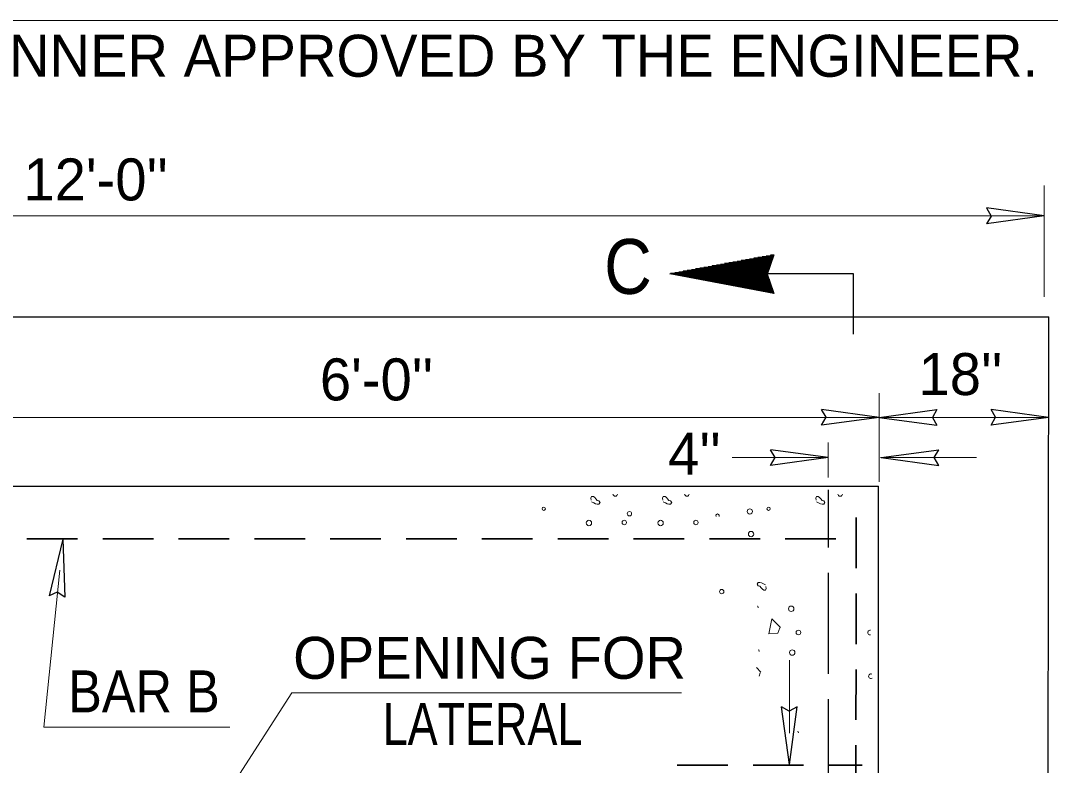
# Model space of a CAD drawing. Extents: x 1757 to 2137, y 145 to 432.
# Drawn here: x 1839.61 to 1872, y 235.43 to 258.84 of the extents above; entities that cross this region are included whole.
import ezdxf
from ezdxf.enums import TextEntityAlignment as Align

# ---------------------------------------------------------------- set-up
doc = ezdxf.new("R2010")
doc.units = 0
doc.header["$LTSCALE"] = 0.53
doc.linetypes.add('LONG_DASHED', pattern=[7.5, 6, -1.5])
doc.linetypes.add('MEDIUM_DASHED', pattern=[4.5, 3, -1.5])
doc.layers.add('1', color=7, linetype='Continuous', lineweight=13)
doc.layers.add('10', color=7, linetype='Continuous')

msp = doc.modelspace()

# ---------------------------------------------------------------- linework, layer by layer
at = {"layer": '1'}
for p, q in [((1871.8052, 250.1585), (1871.8052, 253.6625)), ((1871.8052, 252.7038), (1815.4753, 252.7038)), ((1866.6147, 244.3403), (1866.6147, 247.1287)), ((1836.6388, 246.3689), (1866.6147, 246.3689)), ((1866.6147, 246.3689), (1871.9439, 246.3689)), ((1865.0114, 244.4765), (1865.0114, 245.5834)), ((1865.0114, 245.1042), (1861.9942, 245.1042)), ((1866.6544, 245.1042), (1869.6716, 245.1042)), ((1840.3446, 236.6332), (1840.8435, 241.5621)), ((1863.7919, 236.4373), (1863.7919, 238.7353)), ((1862.8973, 238.3542), (1862.7555, 238.5014)), ((1862.8389, 238.2337), (1862.8753, 238.3427)), ((1848.1417, 237.705), (1844.3004, 231.741)), ((1860.3951, 237.705), (1848.1417, 237.705)), ((1840.3446, 236.6332), (1846.1898, 236.6332))]:
    msp.add_line(p, q, dxfattribs=at)
at = {"layer": '1', "lineweight": 25}
for p, q in [((1871.8052, 252.7029), (1869.9923, 252.9522)), ((1871.8052, 252.7029), (1869.9923, 252.4537)), ((1862.4557, 251.3304), (1862.4557, 250.4268)), ((1862.4796, 251.3343), (1862.4796, 250.4228)), ((1862.5036, 251.3392), (1862.5036, 250.4181)), ((1862.5275, 251.3432), (1862.5275, 250.4133)), ((1863.2546, 251.3456), (1862.5395, 251.3456)), ((1862.5515, 251.348), (1862.5515, 250.4092)), ((1862.5754, 251.3519), (1862.5754, 250.4045)), ((1862.5993, 251.3568), (1862.5993, 250.3997)), ((1862.6232, 251.3607), (1862.6232, 250.3957)), ((1862.6472, 251.3647), (1862.6472, 250.3909)), ((1863.2626, 251.3695), (1862.6703, 251.3695)), ((1862.6712, 251.3695), (1862.6712, 250.3861)), ((1862.6951, 251.3735), (1862.6951, 250.3822)), ((1862.719, 251.3783), (1862.719, 250.3773)), ((1862.743, 251.3822), (1862.743, 250.3726)), ((1862.7669, 251.3871), (1862.7669, 250.3678)), ((1862.7908, 251.391), (1862.7908, 250.3637)), ((1863.2706, 251.3934), (1862.8005, 251.3934)), ((1862.8148, 251.3958), (1862.8148, 250.3589)), ((1862.8388, 251.3999), (1862.8388, 250.3542)), ((1862.8628, 251.4046), (1862.8628, 250.3502)), ((1862.8867, 251.4086), (1862.8867, 250.3454)), ((1862.9106, 251.4134), (1862.9106, 250.3407)), ((1863.2785, 251.4173), (1862.9314, 251.4173)), ((1862.9347, 251.4173), (1862.9347, 250.3367)), ((1862.9586, 251.4222), (1862.9586, 250.3318)), ((1862.9825, 251.4262), (1862.9825, 250.327)), ((1863.0064, 251.431), (1863.0064, 250.3231)), ((1863.0304, 251.4349), (1863.0304, 250.3183)), ((1863.0543, 251.4397), (1863.0543, 250.3135)), ((1863.2866, 251.4413), (1863.0623, 251.4413)), ((1863.0783, 251.4437), (1863.0783, 250.3087)), ((1863.1022, 251.4486), (1863.1022, 250.8842)), ((1863.1262, 251.4525), (1863.1262, 250.9568)), ((1863.1501, 251.4572), (1863.1501, 251.0287)), ((1863.1741, 251.4613), (1863.1741, 251.1013)), ((1863.2946, 251.4652), (1863.1932, 251.4652)), ((1863.198, 251.466), (1863.198, 251.174)), ((1863.222, 251.4701), (1863.222, 251.2457)), ((1863.2459, 251.4749), (1863.2459, 251.3183)), ((1863.2698, 251.4788), (1863.2698, 251.391)), ((1863.2938, 251.4837), (1863.2938, 251.4637)), ((1860.6837, 251.0055), (1860.6837, 250.7637)), ((1860.7076, 251.0095), (1860.7076, 250.7589)), ((1863.1437, 251.0103), (1860.7084, 251.0103)), ((1860.7316, 251.0144), (1860.7316, 250.7541)), ((1860.7555, 251.0182), (1860.7555, 250.7501)), ((1860.7794, 251.0231), (1860.7794, 250.7452)), ((1860.8033, 251.0272), (1860.8033, 250.7406)), ((1860.8273, 251.0318), (1860.8273, 250.7366)), ((1863.1517, 251.0342), (1860.8393, 251.0342)), ((1860.8513, 251.0359), (1860.8513, 250.7317)), ((1860.8753, 251.0406), (1860.8753, 250.727)), ((1860.8992, 251.0446), (1860.8992, 250.7221)), ((1860.9232, 251.0495), (1860.9232, 250.7182)), ((1860.9471, 251.0534), (1860.9471, 250.7134)), ((1863.1597, 251.0582), (1860.9702, 251.0582)), ((1860.971, 251.0582), (1860.971, 250.7086)), ((1860.9949, 251.0622), (1860.9949, 250.7047)), ((1861.019, 251.0669), (1861.019, 250.6997)), ((1861.0429, 251.071), (1861.0429, 250.6951)), ((1861.0668, 251.0757), (1861.0668, 250.6911)), ((1861.0907, 251.0797), (1861.0907, 250.6863)), ((1863.1677, 251.0822), (1861.1011, 251.0822)), ((1861.1147, 251.0846), (1861.1147, 250.6814)), ((1861.1387, 251.0885), (1861.1387, 250.6775)), ((1861.1626, 251.0932), (1861.1626, 250.6727)), ((1861.1866, 251.0973), (1861.1866, 250.6679)), ((1861.2106, 251.1022), (1861.2106, 250.6632)), ((1863.1756, 251.1061), (1861.2321, 251.1061)), ((1861.2345, 251.1061), (1861.2345, 250.6591)), ((1861.2584, 251.1109), (1861.2584, 250.6543)), ((1861.2823, 251.1148), (1861.2823, 250.6495)), ((1861.3063, 251.1197), (1861.3063, 250.6456)), ((1861.3302, 251.1237), (1861.3302, 250.6408)), ((1861.3542, 251.1284), (1861.3542, 250.6359)), ((1863.1836, 251.13), (1861.3622, 251.13)), ((1861.3781, 251.1325), (1861.3781, 250.6319)), ((1861.4021, 251.1372), (1861.4021, 250.6272)), ((1861.426, 251.1412), (1861.426, 250.6223)), ((1861.4499, 251.146), (1861.4499, 250.6184)), ((1861.4738, 251.15), (1861.4738, 250.6137)), ((1863.1916, 251.154), (1861.493, 251.154)), ((1861.4978, 251.1548), (1861.4978, 250.6088)), ((1861.5218, 251.1587), (1861.5218, 250.604)), ((1861.5457, 251.1636), (1861.5457, 250.6)), ((1861.5697, 251.1675), (1861.5697, 250.5952)), ((1861.5937, 251.1723), (1861.5937, 250.5905)), ((1861.6176, 251.1764), (1861.6176, 250.5865)), ((1863.1996, 251.1779), (1861.6239, 251.1779)), ((1861.6415, 251.1811), (1861.6415, 250.5817)), ((1861.6654, 251.1852), (1861.6654, 250.5769)), ((1861.6894, 251.1899), (1861.6894, 250.5728)), ((1861.7133, 251.1938), (1861.7133, 250.5682)), ((1861.7372, 251.1987), (1861.7372, 250.5633)), ((1863.2067, 251.2019), (1861.7549, 251.2019)), ((1861.7612, 251.2027), (1861.7612, 250.5593)), ((1861.7852, 251.2075), (1861.7852, 250.5546)), ((1861.8091, 251.2114), (1861.8091, 250.5497)), ((1861.8331, 251.2162), (1861.8331, 250.545)), ((1861.857, 251.2202), (1861.857, 250.541)), ((1861.881, 251.2251), (1861.881, 250.5362)), ((1863.2147, 251.2258), (1861.8857, 251.2258)), ((1861.9049, 251.229), (1861.9049, 250.5314)), ((1861.9288, 251.2338), (1861.9288, 250.5274)), ((1861.9527, 251.2378), (1861.9527, 250.5227)), ((1861.9768, 251.2425), (1861.9768, 250.5179)), ((1862.0007, 251.2466), (1862.0007, 250.5138)), ((1863.2227, 251.2498), (1862.0158, 251.2498)), ((1862.0247, 251.2514), (1862.0247, 250.509)), ((1862.0486, 251.2553), (1862.0486, 250.5042)), ((1862.0726, 251.2602), (1862.0726, 250.5002)), ((1862.0965, 251.2641), (1862.0965, 250.4955)), ((1862.1204, 251.2689), (1862.1204, 250.4907)), ((1862.1443, 251.273), (1862.1443, 250.4859)), ((1863.2307, 251.2737), (1862.1467, 251.2737)), ((1862.1683, 251.2777), (1862.1683, 250.4819)), ((1862.1923, 251.2817), (1862.1923, 250.4771)), ((1862.2162, 251.2864), (1862.2162, 250.4723)), ((1862.2402, 251.2904), (1862.2402, 250.4684)), ((1862.2642, 251.2952), (1862.2642, 250.4636)), ((1863.2386, 251.2977), (1862.2777, 251.2977)), ((1862.2881, 251.2993), (1862.2881, 250.4587)), ((1862.312, 251.3041), (1862.312, 250.4547)), ((1862.3359, 251.3081), (1862.3359, 250.4499)), ((1862.3599, 251.3128), (1862.3599, 250.4452)), ((1862.3838, 251.3167), (1862.3838, 250.4412)), ((1862.4077, 251.3216), (1862.4077, 250.4364)), ((1863.2467, 251.3216), (1862.4085, 251.3216)), ((1862.4317, 251.3257), (1862.4317, 250.4317)), ((1860.0371, 250.8874), (1860.0371, 250.8858)), ((1863.1038, 250.8907), (1860.0548, 250.8907)), ((1860.0612, 250.8913), (1860.0612, 250.8817)), ((1860.0851, 250.8962), (1860.0851, 250.8771)), ((1860.109, 250.9002), (1860.109, 250.8722)), ((1860.1329, 250.9049), (1860.1329, 250.8682)), ((1863.0967, 250.8667), (1860.1409, 250.8667)), ((1860.1569, 250.909), (1860.1569, 250.8635)), ((1860.1808, 250.9137), (1860.1808, 250.8587)), ((1863.1118, 250.9146), (1860.1856, 250.9146)), ((1860.2048, 250.9177), (1860.2048, 250.8547)), ((1860.2287, 250.9225), (1860.2287, 250.8498)), ((1860.2527, 250.9265), (1860.2527, 250.8451)), ((1863.1054, 250.8427), (1860.267, 250.8427)), ((1860.2767, 250.9313), (1860.2767, 250.8403)), ((1860.3006, 250.9352), (1860.3006, 250.8363)), ((1863.1197, 250.9385), (1860.3166, 250.9385)), ((1860.3245, 250.9402), (1860.3245, 250.8315)), ((1860.3485, 250.944), (1860.3485, 250.8268)), ((1860.3724, 250.9488), (1860.3724, 250.8227)), ((1863.1133, 250.8187), (1860.3932, 250.8187)), ((1860.3963, 250.9529), (1860.3963, 250.8179)), ((1860.4202, 250.9576), (1860.4202, 250.8132)), ((1860.4443, 250.9617), (1860.4443, 250.8092)), ((1863.1277, 250.9625), (1860.4474, 250.9625)), ((1860.4682, 250.9664), (1860.4682, 250.8044)), ((1860.4921, 250.9703), (1860.4921, 250.7996)), ((1860.5161, 250.9752), (1860.5161, 250.7955)), ((1863.1213, 250.7947), (1860.5192, 250.7947)), ((1860.5401, 250.9792), (1860.5401, 250.7909)), ((1860.564, 250.984), (1860.564, 250.786)), ((1863.1357, 250.9864), (1860.5775, 250.9864)), ((1860.5879, 250.988), (1860.5879, 250.7812)), ((1860.6118, 250.9927), (1860.6118, 250.7772)), ((1860.6358, 250.9967), (1860.6358, 250.7724)), ((1863.13, 250.7708), (1860.6454, 250.7708)), ((1860.6598, 251.0016), (1860.6598, 250.7677)), ((1863.1381, 250.7468), (1860.7715, 250.7468)), ((1863.1461, 250.7229), (1860.8976, 250.7229)), ((1863.1549, 250.699), (1861.0245, 250.699)), ((1863.1022, 250.8507), (1863.1022, 250.3047)), ((1863.1262, 250.782), (1863.1262, 250.2999)), ((1863.1501, 250.7126), (1863.1501, 250.2952)), ((1863.1628, 250.6751), (1861.1506, 250.6751)), ((1863.1709, 250.6511), (1861.2767, 250.6511)), ((1863.1797, 250.6272), (1861.4028, 250.6272)), ((1863.1876, 250.6033), (1861.529, 250.6033)), ((1863.1964, 250.5793), (1861.6551, 250.5793)), ((1863.2043, 250.5553), (1861.7812, 250.5553)), ((1863.2123, 250.5314), (1861.9072, 250.5314)), ((1863.2212, 250.5074), (1862.0333, 250.5074)), ((1863.229, 250.4835), (1862.1603, 250.4835)), ((1863.2371, 250.4595), (1862.2865, 250.4595)), ((1863.2459, 250.4356), (1862.4126, 250.4356)), ((1863.2539, 250.4117), (1862.5387, 250.4117)), ((1863.2626, 250.3877), (1862.6647, 250.3877)), ((1863.2706, 250.3637), (1862.7908, 250.3637)), ((1863.1741, 250.6432), (1863.1741, 250.2912)), ((1863.198, 250.5737), (1863.198, 250.2863)), ((1863.222, 250.5042), (1863.222, 250.2816)), ((1863.2459, 250.4356), (1863.2459, 250.2775)), ((1863.2698, 250.3662), (1863.2698, 250.2728)), ((1863.2785, 250.3398), (1862.9169, 250.3398)), ((1863.2873, 250.3159), (1863.0432, 250.3159)), ((1863.2954, 250.292), (1863.1692, 250.292)), ((1863.2938, 250.2967), (1863.2938, 250.268)), ((1863.3032, 250.268), (1863.2962, 250.268)), ((1815.3141, 249.5306), (1871.9472, 249.5306)), ((1871.909, 212.0779), (1871.9472, 249.5306)), ((1866.6147, 246.3689), (1864.8019, 246.6182)), ((1866.6147, 246.3689), (1868.4274, 246.6181)), ((1871.9439, 246.3689), (1870.1312, 246.6181)), ((1866.6147, 246.3689), (1864.8019, 246.1198)), ((1866.6147, 246.3689), (1868.4274, 246.1197)), ((1871.9439, 246.3689), (1870.1312, 246.1196)), ((1865.0114, 245.1042), (1863.1987, 245.3535)), ((1866.6757, 245.1042), (1868.4885, 245.3535)), ((1865.0114, 245.1042), (1863.1987, 244.8549)), ((1866.6757, 245.1042), (1868.4885, 244.8549)), ((1820.6321, 244.2103), (1866.5931, 244.2103)), ((1866.5931, 234.4254), (1866.5931, 244.2103)), ((1840.9378, 242.5408), (1840.5077, 240.7627)), ((1840.9378, 242.5408), (1841.0033, 240.712)), ((1863.7908, 235.4561), (1863.5417, 237.2688)), ((1863.7908, 235.4561), (1864.0401, 237.2688))]:
    msp.add_line(p, q, dxfattribs=at)
at = {"layer": '1', "linetype": 'LONG_DASHED', "lineweight": 25}
msp.add_line((1865.0254, 234.3283), (1865.0179, 244.0888), dxfattribs=at)
at = {"layer": '1', "linetype": 'MEDIUM_DASHED', "lineweight": 35}
for p, q in [((1865.8902, 243.2169), (1865.8826, 234.5224)), ((1823.1173, 242.5527), (1865.7955, 242.5527)), ((1860.2642, 235.4373), (1866.0832, 235.4373))]:
    msp.add_line(p, q, dxfattribs=at)
at = {"layer": '1'}
for points in [[(1880.6739, 240.2219), (1880.7121, 253.1482), (1872.3585, 258.8435), (1831.5462, 258.8435)], [(1857.5691, 243.7145), (1857.6355, 243.6817), (1857.6906, 243.6488), (1857.7464, 243.6374), (1857.8015, 243.6374), (1857.8351, 243.6923), (1857.8015, 243.7482), (1857.7464, 243.7588), (1857.7021, 243.8032), (1857.6683, 243.8474), (1857.6249, 243.8812), (1857.5691, 243.8812), (1857.5468, 243.8254), (1857.5584, 243.7703)], [(1859.8226, 243.7145), (1859.8891, 243.6817), (1859.945, 243.6488), (1860, 243.6374), (1860.0549, 243.6374), (1860.0887, 243.6923), (1860.0549, 243.7482), (1860, 243.7588), (1859.9557, 243.8032), (1859.9228, 243.8474), (1859.8785, 243.8812), (1859.8226, 243.8812), (1859.8005, 243.8254), (1859.812, 243.7703)], [(1864.6427, 243.7145), (1864.7093, 243.6817), (1864.7642, 243.6488), (1864.8202, 243.6374), (1864.8752, 243.6374), (1864.9088, 243.6923), (1864.8752, 243.7482), (1864.8202, 243.7588), (1864.7758, 243.8032), (1864.7421, 243.8474), (1864.6987, 243.8812), (1864.6427, 243.8812), (1864.6206, 243.8254), (1864.6321, 243.7703)], [(1863.0393, 241.1026), (1862.9728, 241.1354), (1862.9177, 241.1692), (1862.8619, 241.1797), (1862.807, 241.1797), (1862.7732, 241.1248), (1862.807, 241.0698), (1862.8619, 241.0583), (1862.9063, 241.0139), (1862.94, 240.9697), (1862.9835, 240.9367), (1863.0393, 240.9367), (1863.0615, 240.9917), (1863.0499, 241.0477)], [(1862.807, 240.378), (1862.7937, 240.4304), (1862.7919, 240.4322)], [(1863.5076, 239.7591), (1863.2416, 240.0357), (1863.1422, 239.5604), (1863.4295, 239.5826), (1863.4853, 239.7484)], [(1862.838, 239.0034), (1862.8247, 239.0557), (1862.8229, 239.0566)], [(1864.0607, 236.5033), (1864.0741, 236.4509), (1864.0757, 236.4502)]]:
    msp.add_lwpolyline(points, dxfattribs=at)
at = {"layer": '1', "lineweight": 25}
for points in [[(1869.9923, 252.9522), (1870.1326, 252.7003), (1869.9923, 252.4537)], [(1865.8112, 248.9873), (1865.8112, 250.8842), (1860.8433, 250.8842)], [(1864.8019, 246.1198), (1864.9421, 246.3717), (1864.8019, 246.6182)], [(1868.4274, 246.6181), (1868.2872, 246.3662), (1868.4274, 246.1197)], [(1870.1312, 246.1196), (1870.2713, 246.3715), (1870.1312, 246.6181)], [(1863.1987, 244.8549), (1863.3387, 245.1069), (1863.1987, 245.3535)], [(1868.4885, 244.8549), (1868.3484, 245.1069), (1868.4885, 245.3535)], [(1841.0033, 240.712), (1840.7666, 240.877), (1840.5077, 240.7627)], [(1864.0401, 237.2688), (1863.7882, 237.1288), (1863.5417, 237.2688)]]:
    msp.add_lwpolyline(points, dxfattribs=at)
msp.add_lwpolyline([(1863.3041, 250.2664), (1860.0339, 250.8867), (1863.3009, 251.4844), (1863.0967, 250.8675)], close=True, dxfattribs=at)
at = {"layer": '1'}
for centre, radius in [((1856.064, 243.497), 0.0532), ((1858.7617, 243.3391), 0.0683), ((1862.5467, 243.411), 0.082), ((1863.1378, 243.497), 0.0532), ((1857.4868, 243.0493), 0.0848), ((1858.5962, 243.0642), 0.0683), ((1859.7405, 243.0493), 0.0848), ((1860.85, 243.0642), 0.0683), ((1862.5843, 242.7002), 0.0848), ((1861.6611, 240.8908), 0.0683), ((1863.848, 240.3513), 0.0848), ((1864.0725, 239.6056), 0.0732), ((1863.8785, 238.9763), 0.0848)]:
    msp.add_circle(centre, radius, dxfattribs=at)
for centre, radius, start, end in [((1858.3137, 243.963), 0.0732, 185.00331, 354.99668), ((1860.5674, 243.963), 0.0732, 185.00331, 354.99668), ((1865.3874, 243.963), 0.0732, 185.00331, 354.99668), ((1861.5327, 243.2783), 0.0532, 337.44276, 202.55724), ((1866.3262, 239.6056), 0.0732, 77.58744, 286.06716), ((1866.3568, 238.2306), 0.0732, 66.46471, 297.18989)]:
    msp.add_arc(centre, radius, start, end, dxfattribs=at)

# ---------------------------------------------------------------- texts
msp.add_text('OPENING FOR', height=1.32, dxfattribs=at).set_placement((1848.1834, 238.1494))
for s, width, p in [('BAR B', 0.9, (1841.108, 237.0944)), ('LATERAL', 0.8, (1850.9999, 236.0739))]:
    msp.add_text(s, height=1.32, dxfattribs=dict(at, width=width)).set_placement(p)
at = {"layer": '10'}
for s, p in [('IN A MANNER APPROVED BY THE ENGINEER.', (1832.6757, 257.0782)), ("12'-0''", (1839.7023, 253.19)), ("6'-0''", (1849.0254, 246.9027)), ("18''", (1867.8526, 247.0702)), ("4''", (1859.9782, 244.564))]:
    msp.add_text(s, height=1.32, dxfattribs=at).set_placement(p)
at = {"layer": '10', "width": 0.9}
msp.add_text('C', height=1.724, dxfattribs=at).set_placement((1858.7135, 250.2523), align=Align.CENTER)

doc.saveas('drawing.dxf')
